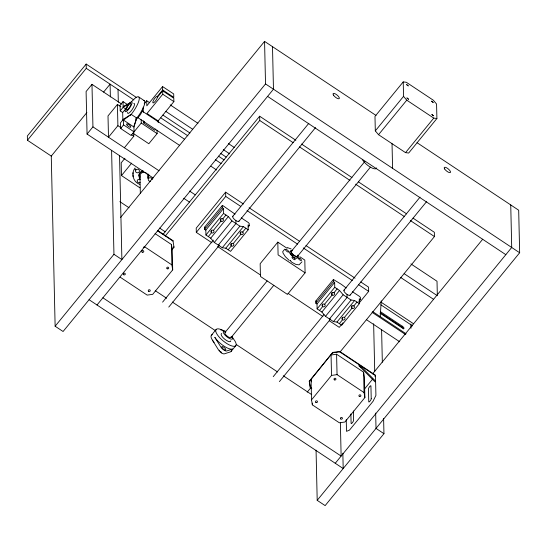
<?xml version="1.0" encoding="UTF-8"?>
<svg xmlns="http://www.w3.org/2000/svg" width="547" height="547" viewBox="0 0 547 547"><rect width="100%" height="100%" fill="white"/><g stroke="black" fill="none" stroke-linecap="round" stroke-linejoin="round"><path stroke-width="0.82" d="M381.238 300.898L380.213 316.617L380.206 316.193M157.406 96.381A3.952 1.039 -56.4 0 0 153.762 99.862A3.952 1.039 -56.4 0 0 153.823 102.645A3.952 1.039 -56.4 0 0 157.427 97.263L157.406 96.381L162.664 89.954L162.589 86.57L173.707 93.954L173.782 97.345L162.664 89.954M139.861 184.387C133.133 182.349 130.808 173.283 135.075 167.95L135.109 169.44L135.902 169.967A1.976 1.785 -1.3 0 1 138.671 169.584L139.041 169.905A1.976 1.785 -1.3 0 1 136.771 172.688L136.319 172.462A1.976 1.785 -1.3 0 1 135.902 169.967M143.683 100.409A13.839 3.644 -56.4 0 1 136.75 118.063L133.94 127.027L123.458 120.06L131.191 114.371A13.839 3.644 -56.4 0 0 139.294 98.542A13.839 3.644 -56.4 0 0 131.458 101.817M136.75 118.063L133.919 126.172L134.049 131.854L123.567 124.887L123.437 119.212L131.191 114.371L136.75 118.063L135.69 119.355M376.671 167.902L376.213 168.585A9.388 3.2 39.3 0 1 369.355 166.52A9.388 3.2 39.3 0 1 362.278 159.403M136.627 97.592L86.173 64.074L27.35 136.005L27.446 140.258L51.609 156.312M27.446 140.258L86.269 68.327L86.173 64.074M121.824 104.162L91.978 84.334L86.098 91.527L87.062 134.063L153.146 177.973M86.884 112.532L51.268 156.086L55.131 326.231L63.076 331.503L265.527 83.923L264.563 41.387L376.021 115.438M103.615 92.074L110.091 84.156L110.378 96.915M87.062 134.063L92.942 126.87L91.978 84.334M117.42 104.422L108.005 115.93L108.491 137.201L117.899 125.687L117.42 104.422L120.873 106.713M127.93 104.867L123.041 101.619L120.094 105.215L120.224 110.897L122.685 112.532L122.863 120.19M120.224 110.897L123.164 107.301L130.22 102.898M122.685 112.532L127.219 106.993M123.437 119.212L120.497 122.808L120.627 128.483L131.109 135.451L141.242 123.041L141.16 119.636M130.131 115.663L131.191 114.371M120.627 128.483L123.567 124.887M144.189 103.821L146.705 100.744L149.488 102.59M162.589 86.57L146.822 105.844L146.705 100.744M157.427 97.263L162.685 90.836L173.802 98.221L173.878 101.612L158.117 120.887L158.151 122.378M162.685 90.836L162.76 94.228L146.999 113.502L158.117 120.887M155.71 129.078L154.698 130.309L143.581 122.925L144.593 121.687M124.374 147.752L133.783 136.244L133.687 131.991M124.942 158.24L121.202 162.815L121.489 175.573L139.964 187.853M121.489 175.573L131.649 163.15M157.044 130.193L157.119 133.591L148.825 143.738L132.948 133.181M120.484 217.583L264.563 41.387M55.131 326.231L113.954 254.3L111.595 150.507M97.01 304.994L273.466 89.195L272.502 46.659M163.129 234.246L259.64 116.224L295.859 140.285M165.379 235.866L259.736 120.477L259.64 116.224M171.847 249.5L173.987 246.882L171.861 249.924M243.401 203.983L225.624 192.168L196.216 228.133L196.311 232.386L211.956 242.786M196.311 232.386L225.72 196.421L225.624 192.168M248.208 226.998L249.275 225.692L248.085 224.899L248.194 229.788L230.554 251.367L225.788 248.201L222.26 247.743L214.315 242.465L210.698 238.177L205.932 235.012L205.822 230.123L204.633 229.33L204.585 227.203L222.232 205.624L223.012 205.727L235.046 214.144M204.633 229.33L222.28 207.751L222.232 205.624M155.068 233.624L171.409 244.482L172.23 249.466L172.695 269.883L152.695 294.341L147.17 295.106L120.169 277.172M205.822 230.123L223.47 208.544L222.28 207.751M205.932 235.012L223.579 213.433L223.47 208.544M208.318 236.598L211.491 232.714A1.579 1.429 -1.3 0 0 214.007 231.716A1.579 1.429 -1.3 0 0 211.805 230.253A1.579 1.429 -1.3 0 0 211.491 232.714L211.436 230.232M213.378 230.41L220.906 221.2A1.579 1.429 -1.3 0 0 223.415 220.209A1.579 1.429 -1.3 0 0 221.214 218.745A1.579 1.429 -1.3 0 0 220.906 221.2L220.844 218.725M222.786 218.903L225.959 215.019M210.698 238.177L228.345 216.598L223.579 213.433M162.596 302.135L213.323 240.106M232.748 216.345L308.836 123.294M214.315 242.465L231.962 220.885L228.345 216.598M218.287 245.104L235.935 223.525L235.866 220.53M168.756 307.093L219.477 245.063M238.902 221.303L315.53 127.595M222.26 247.743L239.901 226.164L243.436 226.622L248.194 229.788M225.788 248.201L243.436 226.622M228.167 249.788L231.347 245.904A1.579 1.429 -1.3 0 0 233.856 244.906A1.579 1.429 -1.3 0 0 231.654 243.442A1.579 1.429 -1.3 0 0 231.347 245.904L231.292 243.422M233.227 243.6L240.755 234.396A1.579 1.429 -1.3 0 0 243.271 233.398A1.579 1.429 -1.3 0 0 241.07 231.935A1.579 1.429 -1.3 0 0 240.755 234.396L240.701 231.914M242.642 232.092L245.815 228.208M403.221 81.9L374.982 116.422L375.31 130.883L378.531 134.699L405.532 152.634L408.671 153.044L436.903 118.521L436.574 104.053L433.361 100.245L406.359 82.303L403.221 81.9L403.549 96.361L406.763 100.169L433.764 118.111L436.903 118.521M287.045 248.27L277.808 242.13L260.16 263.709L260.454 276.474L287.455 294.409L305.096 272.83L304.809 260.071L299.838 256.769M375.31 130.883L403.549 96.361M211.32 335.338L216.024 329.588M378.531 134.699L406.763 100.169M225.056 332.432L267.148 280.96M291.428 251.264L364.822 161.515M231.21 337.396L273.842 285.26M297.589 256.222L370.435 167.136M301.978 261.781L299.072 264.844L295.913 264.433L291.558 262.157M231.176 351.331L235.88 345.574M405.532 152.634L433.764 118.111M358.853 301.513L360.459 299.558L359.263 298.765L359.379 303.653L341.731 325.233L336.966 322.067L333.438 321.609L325.492 316.33L321.875 312.043L317.11 308.877L317 303.988L315.81 303.195L315.763 301.069L333.41 279.49L341.342 284.337L346.23 288.009M315.81 303.195L333.458 281.616L333.41 279.49M317 303.988L334.648 282.409L333.458 281.616M317.11 308.877L334.757 287.298L334.648 282.409M319.496 310.464L322.668 306.58A1.579 1.429 -1.3 0 0 325.185 305.582A1.579 1.429 -1.3 0 0 322.983 304.118A1.579 1.429 -1.3 0 0 322.668 306.58L322.614 304.098M324.556 304.276L332.084 295.065A1.579 1.429 -1.3 0 0 334.593 294.074A1.579 1.429 -1.3 0 0 332.391 292.611A1.579 1.429 -1.3 0 0 332.084 295.065L332.029 292.583M333.964 292.768L337.143 288.884M321.875 312.043L339.523 290.464L334.757 287.298M273.233 376.657L323.961 314.628M343.926 290.211L420.014 197.159M325.492 316.33L343.14 294.751L339.523 290.464M329.465 318.969L347.113 297.39L347.044 294.395M279.394 381.615L330.655 318.928M350.087 295.168L426.708 201.46M333.438 321.609L351.078 300.029L354.613 300.488L359.379 303.653M336.966 322.067L354.613 300.488M339.345 323.653L342.525 319.769A1.579 1.429 -1.3 0 0 345.034 318.771A1.579 1.429 -1.3 0 0 342.832 317.308A1.579 1.429 -1.3 0 0 342.525 319.769L342.47 317.287M344.405 317.465L351.933 308.255A1.579 1.429 -1.3 0 0 354.449 307.264A1.579 1.429 -1.3 0 0 352.247 305.8A1.579 1.429 -1.3 0 0 351.933 308.255L351.878 305.78M353.82 305.958L356.993 302.074M342.996 322.778L339.256 327.359L329.294 320.74M359.037 303.161L368.664 291.394L368.569 287.141L360.747 281.944M311.742 388.78L310.327 387.837L309.287 381.177L332.815 352.405L339.728 351.447L375.557 375.249M309.294 381.601L332.815 352.405M307.202 392.158L310.976 387.543M340.09 351.94L434.448 236.55L434.352 232.297L413.047 218.144M311.523 399.864L331.523 375.406L331.058 354.989L336.59 354.224L363.591 372.158L364.411 377.15L364.876 397.566L344.877 422.024L339.345 422.79L312.351 404.848L311.523 399.864L311.058 379.447L311.475 381.936M359.003 365.779L359.591 365.061L375.598 381.143L375.01 381.861L359.003 365.779L361.075 367.16M403.433 328.966A2.079 0.704 39.3 0 0 401.744 326.962L402.332 326.244L380.609 311.811M372.569 373.922L482.721 239.21M364.76 388.712L372.753 378.941M374.886 376.336L375.474 375.618L339.735 351.871L332.822 352.829M335.249 463.275L511.712 247.476L510.741 204.94M383.611 418.373L383.953 433.682L325.137 505.613L317.198 500.341L519.65 252.755L518.686 210.219L417.033 142.685M291.626 251.203L291.216 251.777L291.66 252.905L293.609 254.984L296.665 256.577L297.472 256.365L297.452 255.483M123.15 106.446L130.213 102.822M143.293 247.176L144.873 246.957L171.874 264.898L172.695 269.883M331.523 375.406L337.055 374.64L364.056 392.575L364.876 397.566M204.585 227.203L205.371 227.306M315.763 301.069L316.549 301.171M287.264 247.552L291.148 248.94M265.527 83.923L519.65 252.755M267.586 96.388L505.825 254.67M301.541 144.059L351.967 177.563M358.36 181.809L406.653 213.891M259.736 120.477L293.117 142.651M299.51 146.897L349.93 180.401M355.612 184.175L404.616 216.735M410.298 220.509L434.448 236.55M162.76 94.228L173.878 101.612M410.893 263.9L437.012 281.254L437.32 294.867M170.206 104.887L197.946 123.314M228.523 143.635L234.212 147.41M165.679 111.328L192.708 129.283M223.285 149.598L229.685 153.851M138.979 97.147L144.538 100.839M404.165 273.671L437.34 295.715M162.917 115.061L189.925 133.003M220.482 153.304L226.164 157.085M86.269 68.327L133.878 99.957M160.88 117.899L187.888 135.841M218.444 156.141L224.126 159.922M400.438 277.315L433.614 299.353M142.234 111.123L184.195 139M215.484 159.786L221.173 163.567M125.625 108.935L123.164 107.301L123.041 101.619M137.714 117.557L179.669 145.434M210.964 166.226L216.653 170.008M141.242 123.041L157.119 133.591M249.09 207.764L299.585 241.309M305.985 245.562L355.051 278.163M225.72 196.421L240.653 206.342M247.053 210.595L297.547 244.147M303.236 247.921L352.309 280.522M358.709 284.775L368.664 291.394M117.899 125.687L121.352 127.984M131.711 134.863L133.783 136.244M381.143 302.238L413.614 323.81M380.869 304.823L412.636 325.923M241.282 217.863L248.427 222.608L249.227 223.566L249.275 225.692M352.459 291.729L359.605 296.474L360.411 297.431L360.459 299.558M285.568 249.685A1.976 0.67 39.3 0 1 287.141 249.89L287.551 250.191A1.976 0.67 39.3 0 1 288.748 251.798A1.976 0.67 39.3 0 1 287.592 251.839L287.182 251.593A1.976 0.67 39.3 0 1 285.568 249.685L284.775 249.158L282.717 251.675L283.045 253.083L285.349 256.687L289.295 260.495M380.719 312.993L401.744 326.962M379.946 313.13L402.373 328.029A2.079 0.704 39.3 0 0 404.021 328.248A2.079 0.704 39.3 0 0 402.332 326.244M372.644 311.585L406.113 333.827M92.942 126.87L159.033 170.78M189.59 191.081L195.272 194.855M372.063 312.316L405.621 334.607M231.962 220.885L239.901 226.164M343.14 294.751L351.078 300.029M305.096 272.83L278.102 254.895L277.808 242.13M183.71 198.274L189.392 202.048M366.34 319.612L399.741 341.8M140.305 179.573L140.1 179.437A1.976 1.785 -1.3 0 0 137.769 182.288L138.179 182.561A1.976 1.785 -1.3 0 0 140.155 182.527M217.644 246.56L260.317 274.915M288.05 293.342L322.894 316.494M119.827 201.631L129.065 207.771M159.621 228.072L165.31 231.853M157.502 230.383L172.961 240.646L174.001 247.306M157.372 230.711L172.968 241.077L172.961 240.646M113.954 254.3L121.892 259.572L119.54 155.786M383.953 433.682L376.015 428.41L375.666 413.094M309.287 381.177L310.313 387.413L311.722 388.343M155.266 290.696L166.644 298.259M172.332 302.04L215.709 330.86M236.338 344.562L277.582 371.967M283.271 375.748L311.722 394.647M102.891 297.794L341.13 456.082L340.378 422.899M89.065 299.715L343.188 468.547L342.846 453.237M291.954 255.381L292.727 256.058M291.291 254.676L290.457 253.364M212.441 340.186L218.697 350.224A3.952 1.347 39.3 0 0 224.195 353.882L230.184 351.974A12.752 4.342 39.3 0 0 231.49 350.142M157.919 120.47L158.657 121.906M410.886 324.009L410.982 328.262M392.028 143.67L392.589 168.339M381.601 329.896L382.332 362.223M375.474 375.618L375.919 395.392L373.033 401.327L349.506 430.099L346.511 431.357L346.244 419.624M373.642 323.769L374.722 371.413M363.591 372.158L364.056 392.575M353.362 410.961L353.574 420.315A2.079 0.547 -56.4 0 1 352.357 422.722A2.079 0.547 -56.4 0 1 351.106 423.337L350.894 413.976M339.728 351.447L339.735 351.871M336.59 354.224L337.055 374.64M316.057 450.147L317.198 500.341M312.31 403.146L312.351 404.848M310.313 387.413L310.327 387.837M221.467 352.904L221.453 352.309A2.571 0.875 39.3 0 1 220.414 351.475M171.409 244.482L171.874 264.898M143.225 107.185L143.341 112.285M143.533 120.798L143.581 122.925M139.929 175.361L140.333 193.31M133.01 172.688L133.044 174.172M133.058 175.245L133.092 176.736M118.029 89.428L118.323 102.193M290.696 260.775A1.484 0.506 39.3 0 1 290.505 260.516M291.975 250.909A1.976 0.67 39.3 0 1 292.454 250.246M291.346 261.589A1.976 0.67 39.3 0 1 290.942 261.268M290.58 260.919A1.976 0.67 39.3 0 1 290.286 260.563M297.486 257.603A4.944 1.682 39.3 0 1 292.529 256.338A4.944 1.682 39.3 0 1 290.047 251.613M297.807 255.107A4.944 1.682 39.3 0 1 296.419 257.042A4.944 1.682 39.3 0 1 290.983 252.666A4.944 1.682 39.3 0 1 292.365 250.724M350.183 294.799A3.952 1.347 39.3 0 1 345.827 293.459A3.952 1.347 39.3 0 1 344.733 289.999M239.005 220.933A3.952 1.347 39.3 0 1 235.039 219.921A3.952 1.347 39.3 0 1 233.056 216.147M133.776 103.451A5.928 1.559 -56.4 0 1 132.1 109.66A5.928 1.559 -56.4 0 1 127.54 112.429M142.569 109.133A5.928 1.559 -56.4 0 1 140.046 115.096A5.928 1.559 -56.4 0 1 135.841 118.706M150.493 181.228A1.976 1.785 -1.3 0 1 149.023 180.907L148.654 180.585A1.976 1.785 -1.3 0 1 150.924 177.802L151.375 178.028A1.976 1.785 -1.3 0 1 152.162 179.662M148.736 174.568A4.944 4.458 -1.3 0 1 147.82 177.884M138.959 175.922A4.944 4.458 -1.3 0 1 143.116 170.835M140.237 177.317A3.952 3.569 -1.3 0 1 143.793 172.319A3.952 3.569 -1.3 0 1 147.54 177.173M148.394 174.09A4.944 4.458 -1.3 0 1 147.834 178.52M139.991 178.671A4.944 4.458 -1.3 0 1 143.136 171.478M214.096 342.401A12.752 4.342 39.3 0 1 212.318 334.696M219.655 350.565A2.571 0.875 39.3 0 1 219.443 350.162M232.092 337.369A12.752 4.342 39.3 0 1 232.29 346.073A12.752 4.342 39.3 0 1 216.537 333.39A12.752 4.342 39.3 0 1 224.496 331.25M230.8 340.795A6.031 2.051 39.3 0 1 224.755 339.249A6.031 2.051 39.3 0 1 221.733 333.492M232.181 336.549A6.031 2.051 39.3 0 1 230.485 338.921A6.031 2.051 39.3 0 1 223.846 333.574A6.031 2.051 39.3 0 1 225.542 331.208M220.653 329.909A3.952 1.347 39.3 0 1 223.388 330.887M231.073 336.658A3.952 1.347 39.3 0 1 227.231 336.159A3.952 1.347 39.3 0 1 225.74 332.364M406.674 84.628L408.212 85.865L406.674 84.628M406.975 97.981L408.513 99.219L406.975 97.981M431.604 101.195L433.149 102.433L431.604 101.195M431.911 114.549L433.45 115.786L431.911 114.549M232.537 349.095L226.554 351.003A3.952 1.347 39.3 0 1 221.05 347.352L214.793 337.308A12.752 4.342 39.3 0 0 232.537 349.095M299.845 258.334L299.435 258.088A1.976 0.67 39.3 0 0 298.279 258.129A1.976 0.67 39.3 0 0 299.476 259.736L299.886 260.037A1.976 0.67 39.3 0 0 301.452 260.242A1.976 0.67 39.3 0 0 299.845 258.334M293.78 257.658L293.363 257.384A1.976 0.67 39.3 0 0 292.002 257.309A1.976 0.67 39.3 0 0 293.404 259.073L293.814 259.346A1.976 0.67 39.3 0 0 295.175 259.422A1.976 0.67 39.3 0 0 293.78 257.658M371.222 398.736L370.934 385.977A2.079 0.547 -56.4 0 0 369.676 386.592A2.079 0.547 -56.4 0 0 368.459 388.999L368.753 401.758A2.079 0.547 -56.4 0 0 370.004 401.142A2.079 0.547 -56.4 0 0 371.222 398.736M127.369 110.72A5.928 1.559 -56.4 0 0 132.073 102.125A5.928 1.559 -56.4 0 0 126.343 107.492A5.928 1.559 -56.4 0 0 127.369 110.72M128.025 109.168A3.952 1.039 -56.4 0 0 130.856 103.561A3.952 1.039 -56.4 0 0 126.904 107.609A3.952 1.039 -56.4 0 0 128.025 109.168M126.966 124.928A2.571 0.875 39.3 0 0 130.542 127.301A2.571 0.875 39.3 0 0 128.716 124.456A2.571 0.875 39.3 0 0 126.966 124.928M142.199 252.174A0.991 0.889 -1.3 0 0 143.772 251.552A0.991 0.889 -1.3 0 0 142.391 250.642A0.991 0.889 -1.3 0 0 142.199 252.174M167.136 268.741A0.991 0.889 -1.3 0 0 168.702 268.119A0.991 0.889 -1.3 0 0 167.327 267.209A0.991 0.889 -1.3 0 0 167.136 268.741M148.668 291.325A0.991 0.889 -1.3 0 0 150.234 290.703A0.991 0.889 -1.3 0 0 148.859 289.794A0.991 0.889 -1.3 0 0 148.668 291.325M123.731 274.758A0.991 0.889 -1.3 0 0 125.297 274.143A0.991 0.889 -1.3 0 0 123.923 273.226A0.991 0.889 -1.3 0 0 123.731 274.758M340.843 419.009A0.991 0.889 -1.3 0 0 342.415 418.387A0.991 0.889 -1.3 0 0 341.041 417.477A0.991 0.889 -1.3 0 0 340.843 419.009M315.906 402.442A0.991 0.889 -1.3 0 0 317.479 401.819A0.991 0.889 -1.3 0 0 316.104 400.91A0.991 0.889 -1.3 0 0 315.906 402.442M334.381 379.857A0.991 0.889 -1.3 0 0 335.947 379.235A0.991 0.889 -1.3 0 0 334.573 378.319A0.991 0.889 -1.3 0 0 334.381 379.857M359.317 396.425A0.991 0.889 -1.3 0 0 360.883 395.802A0.991 0.889 -1.3 0 0 359.509 394.886A0.991 0.889 -1.3 0 0 359.317 396.425M333.465 95.103A3.952 1.347 39.3 0 0 338.969 98.754A3.952 1.347 39.3 0 0 336.159 94.378A3.952 1.347 39.3 0 0 333.465 95.103M444.643 168.968A3.952 1.347 39.3 0 0 450.147 172.62A3.952 1.347 39.3 0 0 447.337 168.244A3.952 1.347 39.3 0 0 444.643 168.968M222.007 347.694A2.571 0.875 39.3 0 0 225.583 350.066A2.571 0.875 39.3 0 0 223.757 347.222A2.571 0.875 39.3 0 0 222.007 347.694"/></g></svg>
